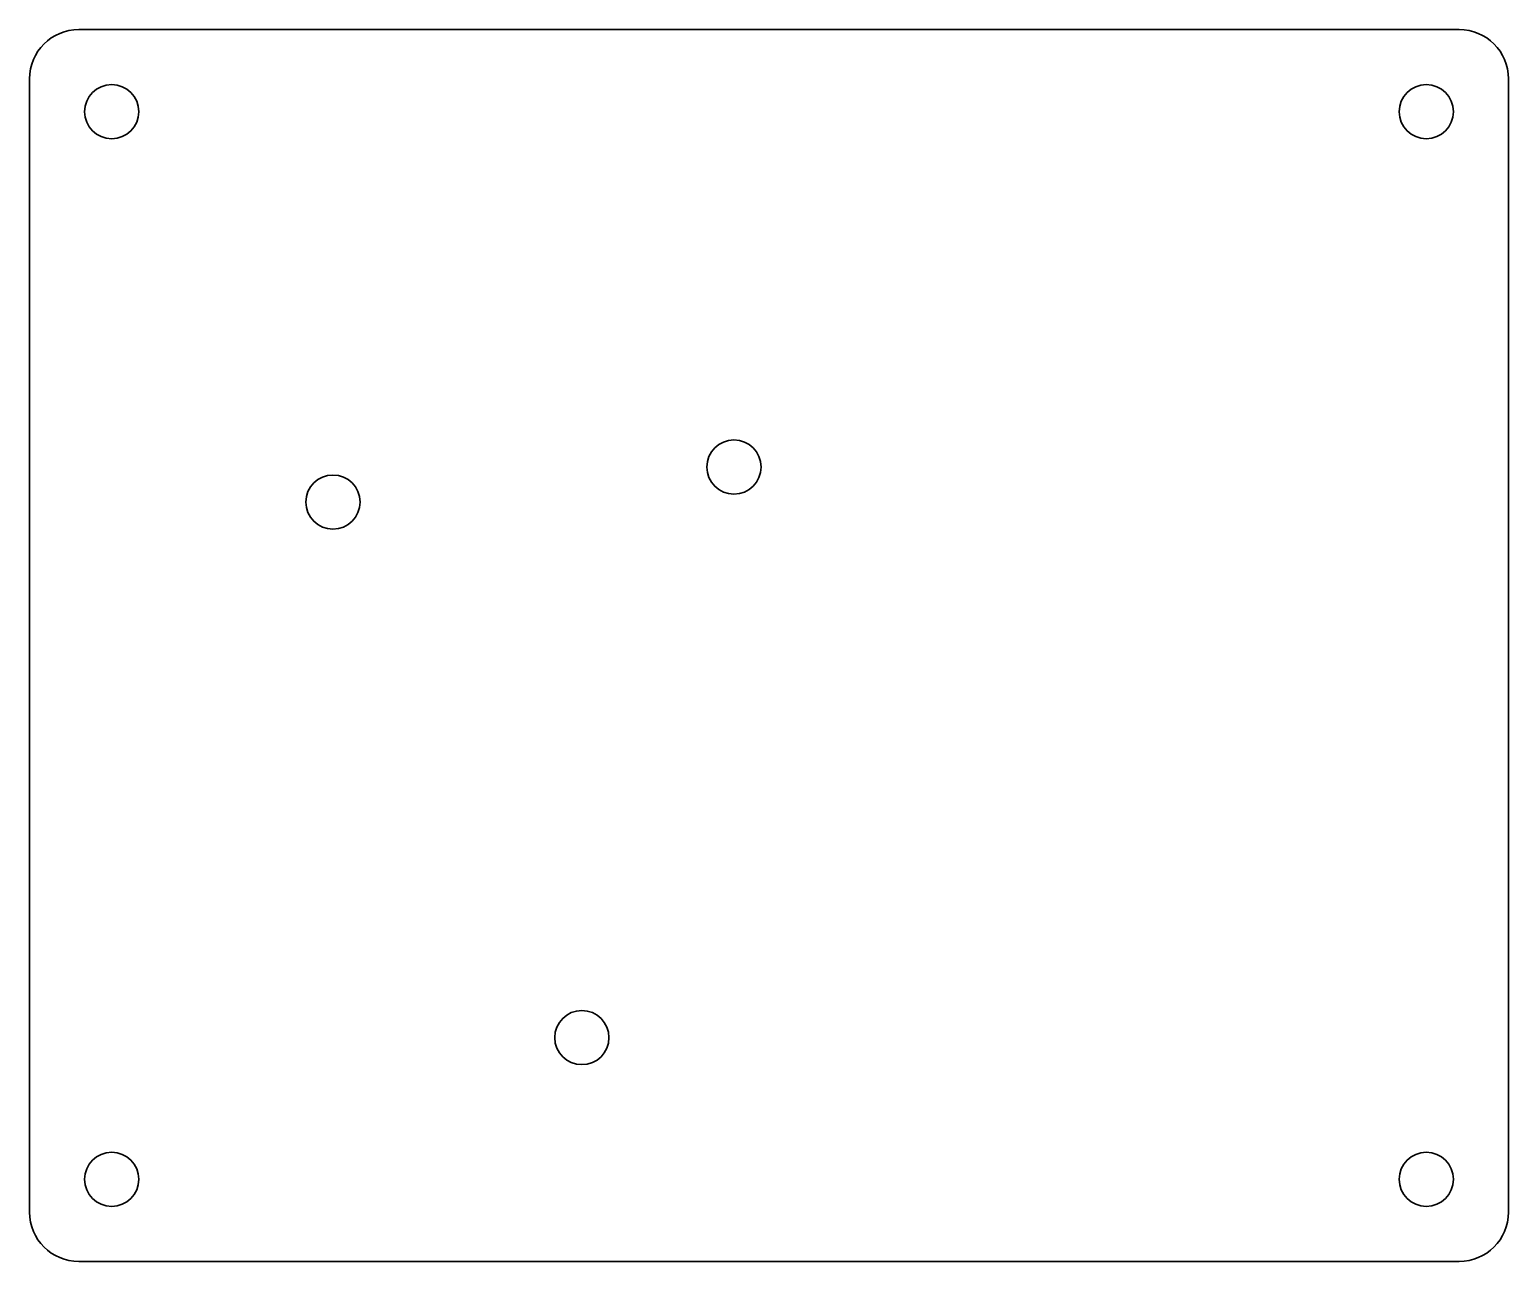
# Model space of a CAD drawing. Header units: inches. Extents: x 0 to 180, y 0 to 150.
import ezdxf

# ---------------------------------------------------------------- set-up
doc = ezdxf.new("R2010")
doc.units = ezdxf.units.IN
doc.header["$MEASUREMENT"] = 0
doc.layers.add('SIMUMAK Visible (ISO)', color=7, linetype='Continuous', lineweight=35)

# ---------------------------------------------------------------- blocks, each defined once
blk = doc.blocks.new('CNSPIZQ001')
at = {"layer": 'SIMUMAK Visible (ISO)'}
for p, q in [((6, 150), (174, 150)), ((0, 144), (0, 6)), ((180, 144), (180, 6)), ((174, 0), (6, 0))]:
    blk.add_line(p, q, dxfattribs=at)
for centre in [(10, 140), (170, 140), (85.73, 96.73), (36.92, 92.46), (67.22, 27.26), (10, 10), (170, 10)]:
    blk.add_circle(centre, 3.3, dxfattribs=at)
at = {"layer": 'SIMUMAK Visible (ISO)', "extrusion": (0, 0, -1)}
for centre, start, end in [((-6, 144), 0, 90), ((-174, 144), 90, 180), ((-6, 6), 270, 0), ((-174, 6), 180, 270)]:
    blk.add_arc(centre, 6, start, end, dxfattribs=at)

msp = doc.modelspace()

# ---------------------------------------------------------------- block references
msp.add_blockref('CNSPIZQ001', (0, 0))

doc.saveas('drawing.dxf')
